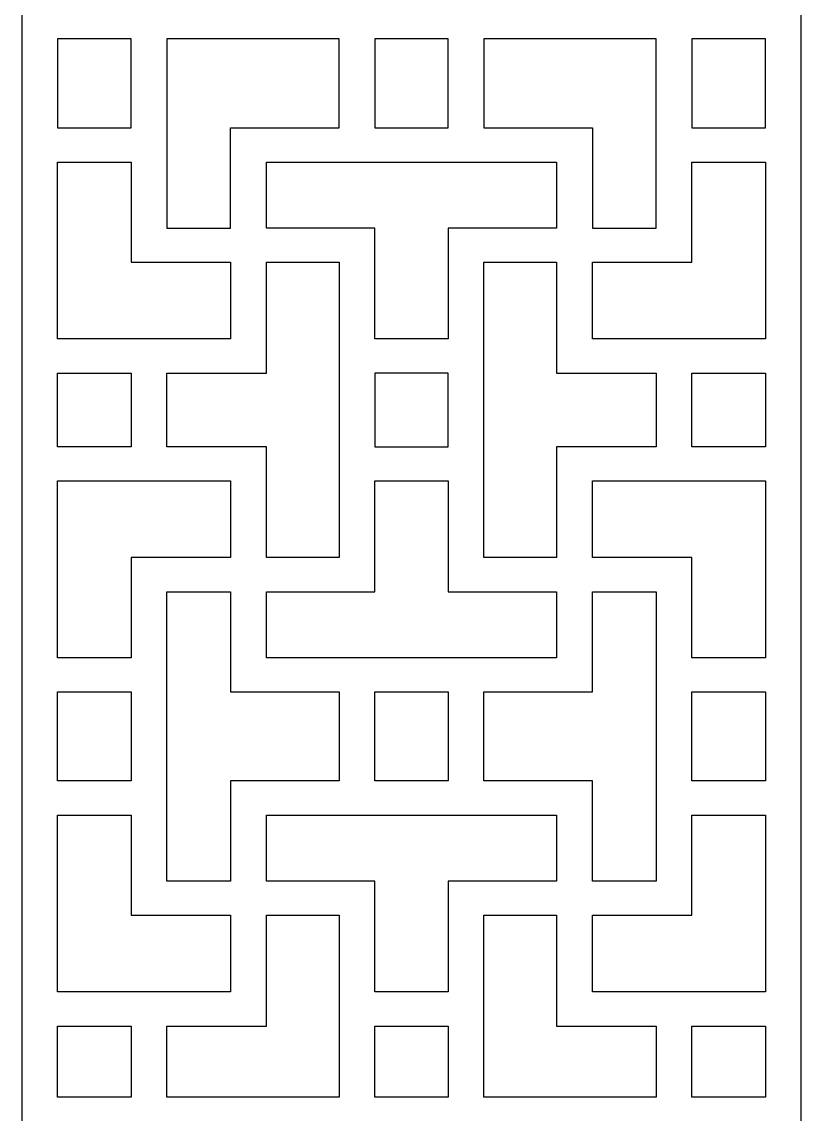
# Model space of a CAD drawing. Header units: centimetres. Extents: x -9.9 to -2, y -14.3 to 14.4.
# Drawn here: x -9.917 to -7.005, y -8.102 to -4.02 of the extents above; entities that cross this region are included whole.
import ezdxf

# ---------------------------------------------------------------- set-up
doc = ezdxf.new("R2010")
doc.units = ezdxf.units.CM
doc.header["$MEASUREMENT"] = 0
doc.layers.add('layer 1', color=7, linetype='Continuous')

msp = doc.modelspace()

# ---------------------------------------------------------------- linework, layer by layer
at = {"layer": 'layer 1', "color": 177}
for points, knots in [([(-7.00539, -14.31177), (-7.00539, -14.31177), (-9.91685, -14.31177), (-9.91685, -14.31177), (-9.91685, -14.31177), (-9.91685, -14.31177), (-9.91685, 14.43681), (-9.91685, 14.43681), (-9.91685, 14.43681), (-9.91685, 14.43681), (-7.00539, 14.43681), (-7.00539, 14.43681), (-7.00539, 14.43681), (-7.00539, 14.43681), (-7.00539, -14.31177), (-7.00539, -14.31177)], [0, 0, 0, 0, 0.2, 0.2, 0.2, 0.2, 0.4, 0.4, 0.4, 0.4, 0.6, 0.6, 0.6, 0.6, 1, 1, 1, 1]), ([(-9.7833, -4.08354), (-9.7833, -4.08354), (-9.50832, -4.08354), (-9.50832, -4.08354), (-9.50832, -4.08354), (-9.50832, -4.08354), (-9.50832, -4.41608), (-9.50832, -4.41608), (-9.50832, -4.41608), (-9.50832, -4.41608), (-9.7833, -4.41608), (-9.7833, -4.41608), (-9.7833, -4.41608), (-9.7833, -4.41608), (-9.7833, -4.08354), (-9.7833, -4.08354)], [0, 0, 0, 0, 0.2, 0.2, 0.2, 0.2, 0.4, 0.4, 0.4, 0.4, 0.6, 0.6, 0.6, 0.6, 1, 1, 1, 1]), ([(-9.37477, -4.08354), (-9.37477, -4.08354), (-8.73121, -4.08354), (-8.73121, -4.08354), (-8.73121, -4.08354), (-8.73121, -4.08354), (-8.73121, -4.41608), (-8.73121, -4.41608), (-8.73121, -4.41608), (-8.73121, -4.41608), (-9.00329, -4.41608), (-9.00329, -4.41608), (-9.00329, -4.41608), (-9.00329, -4.41608), (-9.13684, -4.41608), (-9.13684, -4.41608), (-9.13684, -4.41608), (-9.13684, -4.41608), (-9.13684, -4.54398), (-9.13684, -4.54398), (-9.13684, -4.54398), (-9.13684, -4.54398), (-9.13684, -4.7901), (-9.13684, -4.7901), (-9.13684, -4.7901), (-9.13684, -4.7901), (-9.37477, -4.7901), (-9.37477, -4.7901), (-9.37477, -4.7901), (-9.37477, -4.7901), (-9.37477, -4.08354), (-9.37477, -4.08354)], [0, 0, 0, 0, 0.1111111, 0.1111111, 0.1111111, 0.1111111, 0.2222222, 0.2222222, 0.2222222, 0.2222222, 0.3333333, 0.3333333, 0.3333333, 0.3333333, 0.4444444, 0.4444444, 0.4444444, 0.4444444, 0.5555556, 0.5555556, 0.5555556, 0.5555556, 0.6666667, 0.6666667, 0.6666667, 0.6666667, 0.7777778, 0.7777778, 0.7777778, 0.7777778, 1, 1, 1, 1]), ([(-8.59766, -4.08354), (-8.59766, -4.08354), (-8.32458, -4.08354), (-8.32458, -4.08354), (-8.32458, -4.08354), (-8.32458, -4.08354), (-8.32458, -4.41608), (-8.32458, -4.41608), (-8.32458, -4.41608), (-8.32458, -4.41608), (-8.59766, -4.41608), (-8.59766, -4.41608), (-8.59766, -4.41608), (-8.59766, -4.41608), (-8.59766, -4.08354), (-8.59766, -4.08354)], [0, 0, 0, 0, 0.2, 0.2, 0.2, 0.2, 0.4, 0.4, 0.4, 0.4, 0.6, 0.6, 0.6, 0.6, 1, 1, 1, 1]), ([(-8.19103, -4.08354), (-8.19103, -4.08354), (-7.54746, -4.08354), (-7.54746, -4.08354), (-7.54746, -4.08354), (-7.54746, -4.08354), (-7.54746, -4.7901), (-7.54746, -4.7901), (-7.54746, -4.7901), (-7.54746, -4.7901), (-7.78539, -4.7901), (-7.78539, -4.7901), (-7.78539, -4.7901), (-7.78539, -4.7901), (-7.78539, -4.54398), (-7.78539, -4.54398), (-7.78539, -4.54398), (-7.78539, -4.54398), (-7.78539, -4.41608), (-7.78539, -4.41608), (-7.78539, -4.41608), (-7.78539, -4.41608), (-7.91894, -4.41608), (-7.91894, -4.41608), (-7.91894, -4.41608), (-7.91894, -4.41608), (-8.19103, -4.41608), (-8.19103, -4.41608), (-8.19103, -4.41608), (-8.19103, -4.41608), (-8.19103, -4.08354), (-8.19103, -4.08354)], [0, 0, 0, 0, 0.1111111, 0.1111111, 0.1111111, 0.1111111, 0.2222222, 0.2222222, 0.2222222, 0.2222222, 0.3333333, 0.3333333, 0.3333333, 0.3333333, 0.4444444, 0.4444444, 0.4444444, 0.4444444, 0.5555556, 0.5555556, 0.5555556, 0.5555556, 0.6666667, 0.6666667, 0.6666667, 0.6666667, 0.7777778, 0.7777778, 0.7777778, 0.7777778, 1, 1, 1, 1]), ([(-7.41391, -4.08354), (-7.41391, -4.08354), (-7.13894, -4.08354), (-7.13894, -4.08354), (-7.13894, -4.08354), (-7.13894, -4.08354), (-7.13894, -4.41608), (-7.13894, -4.41608), (-7.13894, -4.41608), (-7.13894, -4.41608), (-7.41391, -4.41608), (-7.41391, -4.41608), (-7.41391, -4.41608), (-7.41391, -4.41608), (-7.41391, -4.08354), (-7.41391, -4.08354)], [0, 0, 0, 0, 0.2, 0.2, 0.2, 0.2, 0.4, 0.4, 0.4, 0.4, 0.6, 0.6, 0.6, 0.6, 1, 1, 1, 1]), ([(-9.7833, -5.20453), (-9.7833, -5.20453), (-9.13684, -5.20453), (-9.13684, -5.20453), (-9.13684, -5.20453), (-9.13684, -5.20453), (-9.13684, -4.91801), (-9.13684, -4.91801), (-9.13684, -4.91801), (-9.13684, -4.91801), (-9.37477, -4.91801), (-9.37477, -4.91801), (-9.37477, -4.91801), (-9.37477, -4.91801), (-9.46304, -4.91801), (-9.46304, -4.91801), (-9.46304, -4.91801), (-9.46304, -4.91801), (-9.50832, -4.91801), (-9.50832, -4.91801), (-9.50832, -4.91801), (-9.50832, -4.91801), (-9.50832, -4.54398), (-9.50832, -4.54398), (-9.50832, -4.54398), (-9.50832, -4.54398), (-9.7833, -4.54398), (-9.7833, -4.54398), (-9.7833, -4.54398), (-9.7833, -4.54398), (-9.7833, -5.20453), (-9.7833, -5.20453)], [0, 0, 0, 0, 0.1111111, 0.1111111, 0.1111111, 0.1111111, 0.2222222, 0.2222222, 0.2222222, 0.2222222, 0.3333333, 0.3333333, 0.3333333, 0.3333333, 0.4444444, 0.4444444, 0.4444444, 0.4444444, 0.5555556, 0.5555556, 0.5555556, 0.5555556, 0.6666667, 0.6666667, 0.6666667, 0.6666667, 0.7777778, 0.7777778, 0.7777778, 0.7777778, 1, 1, 1, 1]), ([(-9.00329, -4.7901), (-9.00329, -4.7901), (-8.73121, -4.7901), (-8.73121, -4.7901), (-8.73121, -4.7901), (-8.73121, -4.7901), (-8.59766, -4.7901), (-8.59766, -4.7901), (-8.59766, -4.7901), (-8.59766, -4.7901), (-8.59766, -4.91801), (-8.59766, -4.91801), (-8.59766, -4.91801), (-8.59766, -4.91801), (-8.59766, -5.20453), (-8.59766, -5.20453), (-8.59766, -5.20453), (-8.59766, -5.20453), (-8.32458, -5.20453), (-8.32458, -5.20453), (-8.32458, -5.20453), (-8.32458, -5.20453), (-8.32458, -4.91801), (-8.32458, -4.91801), (-8.32458, -4.91801), (-8.32458, -4.91801), (-8.32458, -4.7901), (-8.32458, -4.7901), (-8.32458, -4.7901), (-8.32458, -4.7901), (-8.19103, -4.7901), (-8.19103, -4.7901), (-8.19103, -4.7901), (-8.19103, -4.7901), (-7.91894, -4.7901), (-7.91894, -4.7901), (-7.91894, -4.7901), (-7.91894, -4.7901), (-7.91894, -4.54398), (-7.91894, -4.54398), (-7.91894, -4.54398), (-7.91894, -4.54398), (-9.00329, -4.54398), (-9.00329, -4.54398), (-9.00329, -4.54398), (-9.00329, -4.54398), (-9.00329, -4.7901), (-9.00329, -4.7901)], [0, 0, 0, 0, 0.0769231, 0.0769231, 0.0769231, 0.0769231, 0.1538462, 0.1538462, 0.1538462, 0.1538462, 0.2307692, 0.2307692, 0.2307692, 0.2307692, 0.3076923, 0.3076923, 0.3076923, 0.3076923, 0.3846154, 0.3846154, 0.3846154, 0.3846154, 0.4615385, 0.4615385, 0.4615385, 0.4615385, 0.5384615, 0.5384615, 0.5384615, 0.5384615, 0.6153846, 0.6153846, 0.6153846, 0.6153846, 0.6923077, 0.6923077, 0.6923077, 0.6923077, 0.7692308, 0.7692308, 0.7692308, 0.7692308, 0.8461538, 0.8461538, 0.8461538, 0.8461538, 1, 1, 1, 1]), ([(-7.13894, -4.54398), (-7.13894, -4.54398), (-7.41391, -4.54398), (-7.41391, -4.54398), (-7.41391, -4.54398), (-7.41391, -4.54398), (-7.41391, -4.7901), (-7.41391, -4.7901), (-7.41391, -4.7901), (-7.41391, -4.7901), (-7.41391, -4.91801), (-7.41391, -4.91801), (-7.41391, -4.91801), (-7.41391, -4.91801), (-7.54746, -4.91801), (-7.54746, -4.91801), (-7.54746, -4.91801), (-7.54746, -4.91801), (-7.78539, -4.91801), (-7.78539, -4.91801), (-7.78539, -4.91801), (-7.78539, -4.91801), (-7.78539, -5.20453), (-7.78539, -5.20453), (-7.78539, -5.20453), (-7.78539, -5.20453), (-7.13894, -5.20453), (-7.13894, -5.20453), (-7.13894, -5.20453), (-7.13894, -5.20453), (-7.13894, -4.54398), (-7.13894, -4.54398)], [0, 0, 0, 0, 0.1111111, 0.1111111, 0.1111111, 0.1111111, 0.2222222, 0.2222222, 0.2222222, 0.2222222, 0.3333333, 0.3333333, 0.3333333, 0.3333333, 0.4444444, 0.4444444, 0.4444444, 0.4444444, 0.5555556, 0.5555556, 0.5555556, 0.5555556, 0.6666667, 0.6666667, 0.6666667, 0.6666667, 0.7777778, 0.7777778, 0.7777778, 0.7777778, 1, 1, 1, 1]), ([(-8.73121, -4.91801), (-8.73121, -4.91801), (-9.00329, -4.91801), (-9.00329, -4.91801), (-9.00329, -4.91801), (-9.00329, -4.91801), (-9.00329, -5.20453), (-9.00329, -5.20453), (-9.00329, -5.20453), (-9.00329, -5.20453), (-9.00329, -5.33244), (-9.00329, -5.33244), (-9.00329, -5.33244), (-9.00329, -5.33244), (-9.13684, -5.33244), (-9.13684, -5.33244), (-9.13684, -5.33244), (-9.13684, -5.33244), (-9.37477, -5.33244), (-9.37477, -5.33244), (-9.37477, -5.33244), (-9.37477, -5.33244), (-9.37477, -5.60757), (-9.37477, -5.60757), (-9.37477, -5.60757), (-9.37477, -5.60757), (-9.13684, -5.60757), (-9.13684, -5.60757), (-9.13684, -5.60757), (-9.13684, -5.60757), (-9.00329, -5.60757), (-9.00329, -5.60757), (-9.00329, -5.60757), (-9.00329, -5.60757), (-9.00329, -5.73547), (-9.00329, -5.73547), (-9.00329, -5.73547), (-9.00329, -5.73547), (-9.00329, -6.022), (-9.00329, -6.022), (-9.00329, -6.022), (-9.00329, -6.022), (-8.73121, -6.022), (-8.73121, -6.022), (-8.73121, -6.022), (-8.73121, -6.022), (-8.73121, -4.91801), (-8.73121, -4.91801)], [0, 0, 0, 0, 0.0769231, 0.0769231, 0.0769231, 0.0769231, 0.1538462, 0.1538462, 0.1538462, 0.1538462, 0.2307692, 0.2307692, 0.2307692, 0.2307692, 0.3076923, 0.3076923, 0.3076923, 0.3076923, 0.3846154, 0.3846154, 0.3846154, 0.3846154, 0.4615385, 0.4615385, 0.4615385, 0.4615385, 0.5384615, 0.5384615, 0.5384615, 0.5384615, 0.6153846, 0.6153846, 0.6153846, 0.6153846, 0.6923077, 0.6923077, 0.6923077, 0.6923077, 0.7692308, 0.7692308, 0.7692308, 0.7692308, 0.8461538, 0.8461538, 0.8461538, 0.8461538, 1, 1, 1, 1]), ([(-7.91894, -4.91801), (-7.91894, -4.91801), (-8.19103, -4.91801), (-8.19103, -4.91801), (-8.19103, -4.91801), (-8.19103, -4.91801), (-8.19103, -6.022), (-8.19103, -6.022), (-8.19103, -6.022), (-8.19103, -6.022), (-7.91894, -6.022), (-7.91894, -6.022), (-7.91894, -6.022), (-7.91894, -6.022), (-7.91894, -5.73547), (-7.91894, -5.73547), (-7.91894, -5.73547), (-7.91894, -5.73547), (-7.91894, -5.60757), (-7.91894, -5.60757), (-7.91894, -5.60757), (-7.91894, -5.60757), (-7.78539, -5.60757), (-7.78539, -5.60757), (-7.78539, -5.60757), (-7.78539, -5.60757), (-7.54746, -5.60757), (-7.54746, -5.60757), (-7.54746, -5.60757), (-7.54746, -5.60757), (-7.54746, -5.33244), (-7.54746, -5.33244), (-7.54746, -5.33244), (-7.54746, -5.33244), (-7.78539, -5.33244), (-7.78539, -5.33244), (-7.78539, -5.33244), (-7.78539, -5.33244), (-7.91894, -5.33244), (-7.91894, -5.33244), (-7.91894, -5.33244), (-7.91894, -5.33244), (-7.91894, -5.20453), (-7.91894, -5.20453), (-7.91894, -5.20453), (-7.91894, -5.20453), (-7.91894, -4.91801), (-7.91894, -4.91801)], [0, 0, 0, 0, 0.0769231, 0.0769231, 0.0769231, 0.0769231, 0.1538462, 0.1538462, 0.1538462, 0.1538462, 0.2307692, 0.2307692, 0.2307692, 0.2307692, 0.3076923, 0.3076923, 0.3076923, 0.3076923, 0.3846154, 0.3846154, 0.3846154, 0.3846154, 0.4615385, 0.4615385, 0.4615385, 0.4615385, 0.5384615, 0.5384615, 0.5384615, 0.5384615, 0.6153846, 0.6153846, 0.6153846, 0.6153846, 0.6923077, 0.6923077, 0.6923077, 0.6923077, 0.7692308, 0.7692308, 0.7692308, 0.7692308, 0.8461538, 0.8461538, 0.8461538, 0.8461538, 1, 1, 1, 1]), ([(-9.7833, -5.60757), (-9.7833, -5.60757), (-9.50832, -5.60757), (-9.50832, -5.60757), (-9.50832, -5.60757), (-9.50832, -5.60757), (-9.50832, -5.33244), (-9.50832, -5.33244), (-9.50832, -5.33244), (-9.50832, -5.33244), (-9.7833, -5.33244), (-9.7833, -5.33244), (-9.7833, -5.33244), (-9.7833, -5.33244), (-9.7833, -5.60757), (-9.7833, -5.60757)], [0, 0, 0, 0, 0.2, 0.2, 0.2, 0.2, 0.4, 0.4, 0.4, 0.4, 0.6, 0.6, 0.6, 0.6, 1, 1, 1, 1]), ([(-8.59766, -5.33244), (-8.59766, -5.33244), (-8.32458, -5.33244), (-8.32458, -5.33244), (-8.32458, -5.33244), (-8.32458, -5.33244), (-8.32458, -5.60757), (-8.32458, -5.60757), (-8.32458, -5.60757), (-8.32458, -5.60757), (-8.59766, -5.60757), (-8.59766, -5.60757), (-8.59766, -5.60757), (-8.59766, -5.60757), (-8.59766, -5.33244), (-8.59766, -5.33244)], [0, 0, 0, 0, 0.2, 0.2, 0.2, 0.2, 0.4, 0.4, 0.4, 0.4, 0.6, 0.6, 0.6, 0.6, 1, 1, 1, 1]), ([(-7.13894, -5.33244), (-7.13894, -5.33244), (-7.41391, -5.33244), (-7.41391, -5.33244), (-7.41391, -5.33244), (-7.41391, -5.33244), (-7.41391, -5.60757), (-7.41391, -5.60757), (-7.41391, -5.60757), (-7.41391, -5.60757), (-7.13894, -5.60757), (-7.13894, -5.60757), (-7.13894, -5.60757), (-7.13894, -5.60757), (-7.13894, -5.33244), (-7.13894, -5.33244)], [0, 0, 0, 0, 0.2, 0.2, 0.2, 0.2, 0.4, 0.4, 0.4, 0.4, 0.6, 0.6, 0.6, 0.6, 1, 1, 1, 1]), ([(-9.7833, -6.39602), (-9.7833, -6.39602), (-9.50832, -6.39602), (-9.50832, -6.39602), (-9.50832, -6.39602), (-9.50832, -6.39602), (-9.50832, -6.1499), (-9.50832, -6.1499), (-9.50832, -6.1499), (-9.50832, -6.1499), (-9.50832, -6.05166), (-9.50832, -6.05166), (-9.50832, -6.05166), (-9.50832, -6.05166), (-9.50832, -6.022), (-9.50832, -6.022), (-9.50832, -6.022), (-9.50832, -6.022), (-9.13684, -6.022), (-9.13684, -6.022), (-9.13684, -6.022), (-9.13684, -6.022), (-9.13684, -5.73547), (-9.13684, -5.73547), (-9.13684, -5.73547), (-9.13684, -5.73547), (-9.7833, -5.73547), (-9.7833, -5.73547), (-9.7833, -5.73547), (-9.7833, -5.73547), (-9.7833, -6.39602), (-9.7833, -6.39602)], [0, 0, 0, 0, 0.1111111, 0.1111111, 0.1111111, 0.1111111, 0.2222222, 0.2222222, 0.2222222, 0.2222222, 0.3333333, 0.3333333, 0.3333333, 0.3333333, 0.4444444, 0.4444444, 0.4444444, 0.4444444, 0.5555556, 0.5555556, 0.5555556, 0.5555556, 0.6666667, 0.6666667, 0.6666667, 0.6666667, 0.7777778, 0.7777778, 0.7777778, 0.7777778, 1, 1, 1, 1]), ([(-9.00329, -6.1499), (-9.00329, -6.1499), (-9.00329, -6.39602), (-9.00329, -6.39602), (-9.00329, -6.39602), (-9.00329, -6.39602), (-7.91894, -6.39602), (-7.91894, -6.39602), (-7.91894, -6.39602), (-7.91894, -6.39602), (-7.91894, -6.1499), (-7.91894, -6.1499), (-7.91894, -6.1499), (-7.91894, -6.1499), (-8.32458, -6.1499), (-8.32458, -6.1499), (-8.32458, -6.1499), (-8.32458, -6.1499), (-8.32458, -6.1382), (-8.32458, -6.1382), (-8.32458, -6.1382), (-8.32458, -6.1382), (-8.32458, -6.022), (-8.32458, -6.022), (-8.32458, -6.022), (-8.32458, -6.022), (-8.32458, -5.73547), (-8.32458, -5.73547), (-8.32458, -5.73547), (-8.32458, -5.73547), (-8.59766, -5.73547), (-8.59766, -5.73547), (-8.59766, -5.73547), (-8.59766, -5.73547), (-8.59766, -6.022), (-8.59766, -6.022), (-8.59766, -6.022), (-8.59766, -6.022), (-8.59766, -6.1382), (-8.59766, -6.1382), (-8.59766, -6.1382), (-8.59766, -6.1382), (-8.59766, -6.1499), (-8.59766, -6.1499), (-8.59766, -6.1499), (-8.59766, -6.1499), (-9.00329, -6.1499), (-9.00329, -6.1499)], [0, 0, 0, 0, 0.0769231, 0.0769231, 0.0769231, 0.0769231, 0.1538462, 0.1538462, 0.1538462, 0.1538462, 0.2307692, 0.2307692, 0.2307692, 0.2307692, 0.3076923, 0.3076923, 0.3076923, 0.3076923, 0.3846154, 0.3846154, 0.3846154, 0.3846154, 0.4615385, 0.4615385, 0.4615385, 0.4615385, 0.5384615, 0.5384615, 0.5384615, 0.5384615, 0.6153846, 0.6153846, 0.6153846, 0.6153846, 0.6923077, 0.6923077, 0.6923077, 0.6923077, 0.7692308, 0.7692308, 0.7692308, 0.7692308, 0.8461538, 0.8461538, 0.8461538, 0.8461538, 1, 1, 1, 1]), ([(-7.13894, -5.73547), (-7.13894, -5.73547), (-7.78539, -5.73547), (-7.78539, -5.73547), (-7.78539, -5.73547), (-7.78539, -5.73547), (-7.78539, -6.022), (-7.78539, -6.022), (-7.78539, -6.022), (-7.78539, -6.022), (-7.41391, -6.022), (-7.41391, -6.022), (-7.41391, -6.022), (-7.41391, -6.022), (-7.41391, -6.05166), (-7.41391, -6.05166), (-7.41391, -6.05166), (-7.41391, -6.05166), (-7.41391, -6.1499), (-7.41391, -6.1499), (-7.41391, -6.1499), (-7.41391, -6.1499), (-7.41391, -6.39602), (-7.41391, -6.39602), (-7.41391, -6.39602), (-7.41391, -6.39602), (-7.13894, -6.39602), (-7.13894, -6.39602), (-7.13894, -6.39602), (-7.13894, -6.39602), (-7.13894, -5.73547), (-7.13894, -5.73547)], [0, 0, 0, 0, 0.1111111, 0.1111111, 0.1111111, 0.1111111, 0.2222222, 0.2222222, 0.2222222, 0.2222222, 0.3333333, 0.3333333, 0.3333333, 0.3333333, 0.4444444, 0.4444444, 0.4444444, 0.4444444, 0.5555556, 0.5555556, 0.5555556, 0.5555556, 0.6666667, 0.6666667, 0.6666667, 0.6666667, 0.7777778, 0.7777778, 0.7777778, 0.7777778, 1, 1, 1, 1]), ([(-9.37477, -6.1499), (-9.37477, -6.1499), (-9.37477, -7.23049), (-9.37477, -7.23049), (-9.37477, -7.23049), (-9.37477, -7.23049), (-9.13684, -7.23049), (-9.13684, -7.23049), (-9.13684, -7.23049), (-9.13684, -7.23049), (-9.13684, -6.98437), (-9.13684, -6.98437), (-9.13684, -6.98437), (-9.13684, -6.98437), (-9.13684, -6.85647), (-9.13684, -6.85647), (-9.13684, -6.85647), (-9.13684, -6.85647), (-9.00329, -6.85647), (-9.00329, -6.85647), (-9.00329, -6.85647), (-9.00329, -6.85647), (-8.73121, -6.85647), (-8.73121, -6.85647), (-8.73121, -6.85647), (-8.73121, -6.85647), (-8.73121, -6.52392), (-8.73121, -6.52392), (-8.73121, -6.52392), (-8.73121, -6.52392), (-9.00329, -6.52392), (-9.00329, -6.52392), (-9.00329, -6.52392), (-9.00329, -6.52392), (-9.13684, -6.52392), (-9.13684, -6.52392), (-9.13684, -6.52392), (-9.13684, -6.52392), (-9.13684, -6.39602), (-9.13684, -6.39602), (-9.13684, -6.39602), (-9.13684, -6.39602), (-9.13684, -6.1499), (-9.13684, -6.1499), (-9.13684, -6.1499), (-9.13684, -6.1499), (-9.37477, -6.1499), (-9.37477, -6.1499)], [0, 0, 0, 0, 0.0769231, 0.0769231, 0.0769231, 0.0769231, 0.1538462, 0.1538462, 0.1538462, 0.1538462, 0.2307692, 0.2307692, 0.2307692, 0.2307692, 0.3076923, 0.3076923, 0.3076923, 0.3076923, 0.3846154, 0.3846154, 0.3846154, 0.3846154, 0.4615385, 0.4615385, 0.4615385, 0.4615385, 0.5384615, 0.5384615, 0.5384615, 0.5384615, 0.6153846, 0.6153846, 0.6153846, 0.6153846, 0.6923077, 0.6923077, 0.6923077, 0.6923077, 0.7692308, 0.7692308, 0.7692308, 0.7692308, 0.8461538, 0.8461538, 0.8461538, 0.8461538, 1, 1, 1, 1]), ([(-7.78539, -6.1499), (-7.78539, -6.1499), (-7.78539, -6.39602), (-7.78539, -6.39602), (-7.78539, -6.39602), (-7.78539, -6.39602), (-7.78539, -6.52392), (-7.78539, -6.52392), (-7.78539, -6.52392), (-7.78539, -6.52392), (-7.91894, -6.52392), (-7.91894, -6.52392), (-7.91894, -6.52392), (-7.91894, -6.52392), (-8.19103, -6.52392), (-8.19103, -6.52392), (-8.19103, -6.52392), (-8.19103, -6.52392), (-8.19103, -6.85647), (-8.19103, -6.85647), (-8.19103, -6.85647), (-8.19103, -6.85647), (-7.91894, -6.85647), (-7.91894, -6.85647), (-7.91894, -6.85647), (-7.91894, -6.85647), (-7.78539, -6.85647), (-7.78539, -6.85647), (-7.78539, -6.85647), (-7.78539, -6.85647), (-7.78539, -6.98437), (-7.78539, -6.98437), (-7.78539, -6.98437), (-7.78539, -6.98437), (-7.78539, -7.23049), (-7.78539, -7.23049), (-7.78539, -7.23049), (-7.78539, -7.23049), (-7.54746, -7.23049), (-7.54746, -7.23049), (-7.54746, -7.23049), (-7.54746, -7.23049), (-7.54746, -6.1499), (-7.54746, -6.1499), (-7.54746, -6.1499), (-7.54746, -6.1499), (-7.78539, -6.1499), (-7.78539, -6.1499)], [0, 0, 0, 0, 0.0769231, 0.0769231, 0.0769231, 0.0769231, 0.1538462, 0.1538462, 0.1538462, 0.1538462, 0.2307692, 0.2307692, 0.2307692, 0.2307692, 0.3076923, 0.3076923, 0.3076923, 0.3076923, 0.3846154, 0.3846154, 0.3846154, 0.3846154, 0.4615385, 0.4615385, 0.4615385, 0.4615385, 0.5384615, 0.5384615, 0.5384615, 0.5384615, 0.6153846, 0.6153846, 0.6153846, 0.6153846, 0.6923077, 0.6923077, 0.6923077, 0.6923077, 0.7692308, 0.7692308, 0.7692308, 0.7692308, 0.8461538, 0.8461538, 0.8461538, 0.8461538, 1, 1, 1, 1]), ([(-9.7833, -6.85647), (-9.7833, -6.85647), (-9.50832, -6.85647), (-9.50832, -6.85647), (-9.50832, -6.85647), (-9.50832, -6.85647), (-9.50832, -6.52392), (-9.50832, -6.52392), (-9.50832, -6.52392), (-9.50832, -6.52392), (-9.7833, -6.52392), (-9.7833, -6.52392), (-9.7833, -6.52392), (-9.7833, -6.52392), (-9.7833, -6.85647), (-9.7833, -6.85647)], [0, 0, 0, 0, 0.2, 0.2, 0.2, 0.2, 0.4, 0.4, 0.4, 0.4, 0.6, 0.6, 0.6, 0.6, 1, 1, 1, 1]), ([(-8.59766, -6.52392), (-8.59766, -6.52392), (-8.59766, -6.85647), (-8.59766, -6.85647), (-8.59766, -6.85647), (-8.59766, -6.85647), (-8.32458, -6.85647), (-8.32458, -6.85647), (-8.32458, -6.85647), (-8.32458, -6.85647), (-8.32458, -6.52392), (-8.32458, -6.52392), (-8.32458, -6.52392), (-8.32458, -6.52392), (-8.59766, -6.52392), (-8.59766, -6.52392)], [0, 0, 0, 0, 0.2, 0.2, 0.2, 0.2, 0.4, 0.4, 0.4, 0.4, 0.6, 0.6, 0.6, 0.6, 1, 1, 1, 1]), ([(-7.13894, -6.52392), (-7.13894, -6.52392), (-7.41391, -6.52392), (-7.41391, -6.52392), (-7.41391, -6.52392), (-7.41391, -6.52392), (-7.41391, -6.85647), (-7.41391, -6.85647), (-7.41391, -6.85647), (-7.41391, -6.85647), (-7.13894, -6.85647), (-7.13894, -6.85647), (-7.13894, -6.85647), (-7.13894, -6.85647), (-7.13894, -6.52392), (-7.13894, -6.52392)], [0, 0, 0, 0, 0.2, 0.2, 0.2, 0.2, 0.4, 0.4, 0.4, 0.4, 0.6, 0.6, 0.6, 0.6, 1, 1, 1, 1]), ([(-9.7833, -7.64492), (-9.7833, -7.64492), (-9.13684, -7.64492), (-9.13684, -7.64492), (-9.13684, -7.64492), (-9.13684, -7.64492), (-9.13684, -7.35839), (-9.13684, -7.35839), (-9.13684, -7.35839), (-9.13684, -7.35839), (-9.37477, -7.35839), (-9.37477, -7.35839), (-9.37477, -7.35839), (-9.37477, -7.35839), (-9.46304, -7.35839), (-9.46304, -7.35839), (-9.46304, -7.35839), (-9.46304, -7.35839), (-9.50832, -7.35839), (-9.50832, -7.35839), (-9.50832, -7.35839), (-9.50832, -7.35839), (-9.50832, -6.98437), (-9.50832, -6.98437), (-9.50832, -6.98437), (-9.50832, -6.98437), (-9.7833, -6.98437), (-9.7833, -6.98437), (-9.7833, -6.98437), (-9.7833, -6.98437), (-9.7833, -7.64492), (-9.7833, -7.64492)], [0, 0, 0, 0, 0.1111111, 0.1111111, 0.1111111, 0.1111111, 0.2222222, 0.2222222, 0.2222222, 0.2222222, 0.3333333, 0.3333333, 0.3333333, 0.3333333, 0.4444444, 0.4444444, 0.4444444, 0.4444444, 0.5555556, 0.5555556, 0.5555556, 0.5555556, 0.6666667, 0.6666667, 0.6666667, 0.6666667, 0.7777778, 0.7777778, 0.7777778, 0.7777778, 1, 1, 1, 1]), ([(-8.73121, -7.23049), (-8.73121, -7.23049), (-8.59766, -7.23049), (-8.59766, -7.23049), (-8.59766, -7.23049), (-8.59766, -7.23049), (-8.59766, -7.35839), (-8.59766, -7.35839), (-8.59766, -7.35839), (-8.59766, -7.35839), (-8.59766, -7.64492), (-8.59766, -7.64492), (-8.59766, -7.64492), (-8.59766, -7.64492), (-8.32458, -7.64492), (-8.32458, -7.64492), (-8.32458, -7.64492), (-8.32458, -7.64492), (-8.32458, -7.35839), (-8.32458, -7.35839), (-8.32458, -7.35839), (-8.32458, -7.35839), (-8.32458, -7.23049), (-8.32458, -7.23049), (-8.32458, -7.23049), (-8.32458, -7.23049), (-8.19103, -7.23049), (-8.19103, -7.23049), (-8.19103, -7.23049), (-8.19103, -7.23049), (-7.91894, -7.23049), (-7.91894, -7.23049), (-7.91894, -7.23049), (-7.91894, -7.23049), (-7.91894, -6.98437), (-7.91894, -6.98437), (-7.91894, -6.98437), (-7.91894, -6.98437), (-9.00329, -6.98437), (-9.00329, -6.98437), (-9.00329, -6.98437), (-9.00329, -6.98437), (-9.00329, -7.23049), (-9.00329, -7.23049), (-9.00329, -7.23049), (-9.00329, -7.23049), (-8.73121, -7.23049), (-8.73121, -7.23049)], [0, 0, 0, 0, 0.0769231, 0.0769231, 0.0769231, 0.0769231, 0.1538462, 0.1538462, 0.1538462, 0.1538462, 0.2307692, 0.2307692, 0.2307692, 0.2307692, 0.3076923, 0.3076923, 0.3076923, 0.3076923, 0.3846154, 0.3846154, 0.3846154, 0.3846154, 0.4615385, 0.4615385, 0.4615385, 0.4615385, 0.5384615, 0.5384615, 0.5384615, 0.5384615, 0.6153846, 0.6153846, 0.6153846, 0.6153846, 0.6923077, 0.6923077, 0.6923077, 0.6923077, 0.7692308, 0.7692308, 0.7692308, 0.7692308, 0.8461538, 0.8461538, 0.8461538, 0.8461538, 1, 1, 1, 1]), ([(-7.13894, -6.98437), (-7.13894, -6.98437), (-7.41391, -6.98437), (-7.41391, -6.98437), (-7.41391, -6.98437), (-7.41391, -6.98437), (-7.41391, -7.35839), (-7.41391, -7.35839), (-7.41391, -7.35839), (-7.41391, -7.35839), (-7.49314, -7.35839), (-7.49314, -7.35839), (-7.49314, -7.35839), (-7.49314, -7.35839), (-7.54746, -7.35839), (-7.54746, -7.35839), (-7.54746, -7.35839), (-7.54746, -7.35839), (-7.78539, -7.35839), (-7.78539, -7.35839), (-7.78539, -7.35839), (-7.78539, -7.35839), (-7.78539, -7.64492), (-7.78539, -7.64492), (-7.78539, -7.64492), (-7.78539, -7.64492), (-7.13894, -7.64492), (-7.13894, -7.64492), (-7.13894, -7.64492), (-7.13894, -7.64492), (-7.13894, -6.98437), (-7.13894, -6.98437)], [0, 0, 0, 0, 0.1111111, 0.1111111, 0.1111111, 0.1111111, 0.2222222, 0.2222222, 0.2222222, 0.2222222, 0.3333333, 0.3333333, 0.3333333, 0.3333333, 0.4444444, 0.4444444, 0.4444444, 0.4444444, 0.5555556, 0.5555556, 0.5555556, 0.5555556, 0.6666667, 0.6666667, 0.6666667, 0.6666667, 0.7777778, 0.7777778, 0.7777778, 0.7777778, 1, 1, 1, 1]), ([(-8.73121, -8.03773), (-8.73121, -8.03773), (-8.73121, -7.35839), (-8.73121, -7.35839), (-8.73121, -7.35839), (-8.73121, -7.35839), (-9.00329, -7.35839), (-9.00329, -7.35839), (-9.00329, -7.35839), (-9.00329, -7.35839), (-9.00329, -7.64492), (-9.00329, -7.64492), (-9.00329, -7.64492), (-9.00329, -7.64492), (-9.00329, -7.77283), (-9.00329, -7.77283), (-9.00329, -7.77283), (-9.00329, -7.77283), (-9.13684, -7.77283), (-9.13684, -7.77283), (-9.13684, -7.77283), (-9.13684, -7.77283), (-9.37477, -7.77283), (-9.37477, -7.77283), (-9.37477, -7.77283), (-9.37477, -7.77283), (-9.37477, -8.03773), (-9.37477, -8.03773), (-9.37477, -8.03773), (-9.37477, -8.03773), (-8.73121, -8.03773), (-8.73121, -8.03773)], [0, 0, 0, 0, 0.1111111, 0.1111111, 0.1111111, 0.1111111, 0.2222222, 0.2222222, 0.2222222, 0.2222222, 0.3333333, 0.3333333, 0.3333333, 0.3333333, 0.4444444, 0.4444444, 0.4444444, 0.4444444, 0.5555556, 0.5555556, 0.5555556, 0.5555556, 0.6666667, 0.6666667, 0.6666667, 0.6666667, 0.7777778, 0.7777778, 0.7777778, 0.7777778, 1, 1, 1, 1]), ([(-7.54746, -8.03773), (-7.54746, -8.03773), (-7.54746, -7.77283), (-7.54746, -7.77283), (-7.54746, -7.77283), (-7.54746, -7.77283), (-7.78539, -7.77283), (-7.78539, -7.77283), (-7.78539, -7.77283), (-7.78539, -7.77283), (-7.91894, -7.77283), (-7.91894, -7.77283), (-7.91894, -7.77283), (-7.91894, -7.77283), (-7.91894, -7.64492), (-7.91894, -7.64492), (-7.91894, -7.64492), (-7.91894, -7.64492), (-7.91894, -7.35839), (-7.91894, -7.35839), (-7.91894, -7.35839), (-7.91894, -7.35839), (-8.19103, -7.35839), (-8.19103, -7.35839), (-8.19103, -7.35839), (-8.19103, -7.35839), (-8.19103, -8.03773), (-8.19103, -8.03773), (-8.19103, -8.03773), (-8.19103, -8.03773), (-7.54746, -8.03773), (-7.54746, -8.03773)], [0, 0, 0, 0, 0.1111111, 0.1111111, 0.1111111, 0.1111111, 0.2222222, 0.2222222, 0.2222222, 0.2222222, 0.3333333, 0.3333333, 0.3333333, 0.3333333, 0.4444444, 0.4444444, 0.4444444, 0.4444444, 0.5555556, 0.5555556, 0.5555556, 0.5555556, 0.6666667, 0.6666667, 0.6666667, 0.6666667, 0.7777778, 0.7777778, 0.7777778, 0.7777778, 1, 1, 1, 1]), ([(-9.50832, -8.03773), (-9.50832, -8.03773), (-9.50832, -7.77283), (-9.50832, -7.77283), (-9.50832, -7.77283), (-9.50832, -7.77283), (-9.7833, -7.77283), (-9.7833, -7.77283), (-9.7833, -7.77283), (-9.7833, -7.77283), (-9.7833, -8.03773), (-9.7833, -8.03773), (-9.7833, -8.03773), (-9.7833, -8.03773), (-9.50832, -8.03773), (-9.50832, -8.03773)], [0, 0, 0, 0, 0.2, 0.2, 0.2, 0.2, 0.4, 0.4, 0.4, 0.4, 0.6, 0.6, 0.6, 0.6, 1, 1, 1, 1]), ([(-8.32458, -8.03773), (-8.32458, -8.03773), (-8.32458, -7.77283), (-8.32458, -7.77283), (-8.32458, -7.77283), (-8.32458, -7.77283), (-8.59766, -7.77283), (-8.59766, -7.77283), (-8.59766, -7.77283), (-8.59766, -7.77283), (-8.59766, -8.03773), (-8.59766, -8.03773), (-8.59766, -8.03773), (-8.59766, -8.03773), (-8.32458, -8.03773), (-8.32458, -8.03773)], [0, 0, 0, 0, 0.2, 0.2, 0.2, 0.2, 0.4, 0.4, 0.4, 0.4, 0.6, 0.6, 0.6, 0.6, 1, 1, 1, 1]), ([(-7.13894, -7.77283), (-7.13894, -7.77283), (-7.41391, -7.77283), (-7.41391, -7.77283), (-7.41391, -7.77283), (-7.41391, -7.77283), (-7.41391, -8.03773), (-7.41391, -8.03773), (-7.41391, -8.03773), (-7.41391, -8.03773), (-7.13894, -8.03773), (-7.13894, -8.03773), (-7.13894, -8.03773), (-7.13894, -8.03773), (-7.13894, -7.77283), (-7.13894, -7.77283)], [0, 0, 0, 0, 0.2, 0.2, 0.2, 0.2, 0.4, 0.4, 0.4, 0.4, 0.6, 0.6, 0.6, 0.6, 1, 1, 1, 1])]:
    msp.add_open_spline(points, degree=3, knots=knots, dxfattribs=at)

doc.saveas('drawing.dxf')
